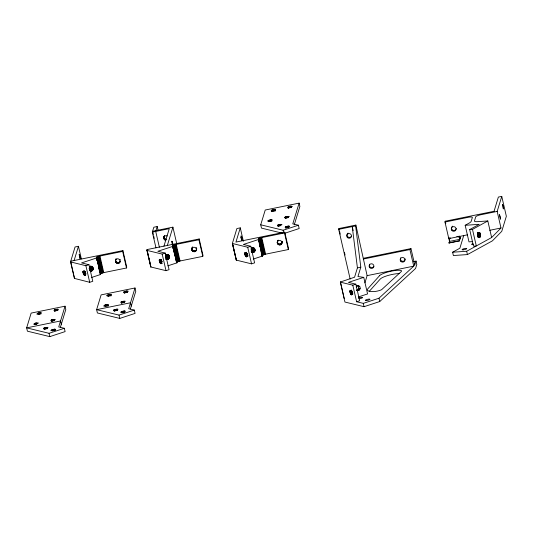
<?xml version="1.0" encoding="UTF-8"?>
<svg xmlns="http://www.w3.org/2000/svg" width="533" height="533" viewBox="0 0 533 533"><rect width="100%" height="100%" fill="white"/><g stroke="black" fill="none" stroke-linecap="round" stroke-linejoin="round"><path stroke-width="0.8" d="M89.357 267.393C93.262 262.982 94.921 273.083 89.837 270.691M166.762 254.474C171.02 253.961 169.741 261.177 166.123 259.065M251.929 247.645L253.541 247.932L251.689 247.519C256 246.506 256.027 253.748 251.996 252.442M477.755 234.953C481.839 226.132 480.686 245.54 477.408 233.787L480.04 233.287M115.894 259.631C117.82 257.013 121.944 260.657 119.419 262.809C116.927 264.948 113.929 261.017 116.147 258.818L115.514 260.344M119.918 262.176L120.165 261.363C118.972 263.835 114.828 262.129 115.761 259.531M165.85 240.276C163.651 240.023 163.238 237.212 164.497 235.719L163.871 237.245M191.7 249.517C191.54 245.653 198.003 247.139 196.211 250.55C194.192 253.808 189.901 249.824 192.433 247.192L192.186 248.005M191.947 248.704C191.967 251.689 196.944 251.589 196.717 248.565L196.47 249.377M277.247 242.702C277.047 239.137 283.036 239.997 281.91 243.361C280.551 246.919 275.434 243.694 277.753 240.716L277.26 242.295M168.142 255.227L165.743 254.881L165.543 256.54L168.321 257.312M349.868 291.211C353.113 287.667 352.36 301.172 349.868 291.211L351.713 290.432M91.263 271.057L89.784 270.697C91.942 270.451 92.562 267.093 90.577 266.147L92.056 266.507M167.549 259.431L166.069 259.078C168.228 258.825 168.854 255.467 166.869 254.521L168.348 254.881M253.468 252.535L251.989 252.176C254.048 251.569 254.221 248.145 252.062 247.572M356.337 287.673L356.404 285.974M164.117 236.432L164.391 238.384L166.509 239.49M494.051 211.301L498.368 197.063L501.76 196.377L506.35 216.271L501.76 231.322L492.405 240.856L467.434 254.581L453.376 255.534L452.61 252.216L459.866 248.231L463.717 235.586M74.107 260.524L78.444 246.293L75.053 246.986L70.536 261.91L85.886 265.714L88.951 264.714L92.775 281.291L89.717 282.297L74.36 278.393M65.039 306.195L58.723 326.929L64.34 328.295L65.106 331.606L49.816 336.623L27.416 331.186L26.65 327.868L31.154 313.091L65.039 306.195L65.806 309.513L60.396 327.269M115.428 260.737L115.921 259.158M115.414 261.143L115.661 260.331M115.468 261.55L115.714 260.737M115.594 261.936L115.841 261.123M115.788 262.296L116.034 261.483M116.041 262.622L116.287 261.81M116.347 262.902L116.6 262.089M116.7 263.122L116.954 262.309M117.087 263.282L117.333 262.469M117.493 263.375L117.74 262.562M117.913 263.402L118.159 262.589M118.326 263.355L118.573 262.542M118.719 263.235L118.966 262.423M119.086 263.055L119.339 262.243M122.663 251.403L99.938 256.027L96.586 257.212L100.417 273.789L103.762 272.61L126.488 267.986L122.663 251.403L122.91 250.59L70.716 261.21M119.998 260.211L120.245 259.398M119.419 262.809L119.665 261.996M119.698 262.516L119.945 261.703M126.488 267.986L126.734 267.173L122.91 250.59M135.009 287.987L128.693 308.714L134.309 310.079L135.076 313.397L119.785 318.414L97.386 312.971L96.62 309.66L101.123 294.882L135.009 287.987L135.775 291.298L130.365 309.053M199.195 238.964L198.949 239.777L176.223 244.4L172.879 245.586L176.703 262.163L180.054 260.983L202.773 256.36L203.026 255.547L199.195 238.964L147.001 249.584L147.061 250.417L162.179 254.088L165.237 253.088L169.061 269.665L166.003 270.671L150.886 267L150.832 266.167M155.982 247.892L152.331 232.108L153.824 227.225L157.208 226.538L158.121 230.483M155.969 230.602L157.208 226.538M163.764 238.044L164.277 236.059M163.818 238.444L164.071 237.631M163.944 238.837L164.197 238.024M164.144 239.197L164.391 238.384M164.397 239.524L164.644 238.711M164.704 239.803L164.95 238.991M165.057 240.023L165.303 239.21M165.443 240.183L165.69 239.37M163.944 246.139L169.274 228.657L152.331 232.108M167.335 245.446L172.912 227.158L152.585 231.295L153.311 234.453M191.713 249.111L192.213 247.532M191.753 249.924L192 249.111M192.466 247.712L192.713 246.899M191.88 250.31L192.133 249.497M192.073 250.67L192.326 249.857M192.333 250.996L192.58 250.184M192.64 251.276L192.886 250.463M192.993 251.496L193.239 250.683M193.379 251.656L193.626 250.843M193.785 251.749L194.032 250.936M194.199 251.776L194.445 250.963M194.612 251.729L194.858 250.916M195.005 251.609L195.258 250.796M196.097 248.225L196.344 247.412M195.378 251.429L195.624 250.617M195.704 251.183L195.951 250.37M195.984 250.89L196.231 250.077M196.211 250.55L196.704 248.971M236.279 260.124L232.368 243.374L236.279 260.124L251.549 263.855L254.607 262.849L250.783 246.273L247.725 247.272L232.375 243.468L236.892 228.544L240.276 227.851L235.939 242.082L284.742 232.148L288.573 248.731L288.32 249.544L265.008 254.294L261.963 255.667M282.283 233.168L261.483 228.111L260.717 224.799L265.227 210.022L299.113 203.126L299.879 206.438L294.256 224.866M277.3 243.108L277.493 241.889M278.013 240.896L278.259 240.083L277.979 240.376M277.426 243.494L277.546 242.295M277.62 243.854L277.673 242.682M277.88 244.181L277.873 243.041M278.186 244.46L278.126 243.368M278.539 244.68L278.433 243.648M278.919 244.84L279.172 244.027L278.786 243.867M279.332 244.933L279.578 244.121L281.497 243.554L282.25 242.155L281.757 243.734M279.745 244.96L279.992 244.147M280.158 244.914L280.405 244.101M280.551 244.794L280.804 243.981M280.924 244.614L281.171 243.801M288.32 249.544L284.495 232.961L284.742 232.148M281.251 244.367L281.497 243.554M281.964 242.155L282.21 241.342M281.531 244.074L281.777 243.261M282.017 242.562L282.263 241.749M299.113 203.126L292.79 223.853L298.413 225.219L299.18 228.537L284.649 233.301M350.168 279.079L338.688 229.343L338.935 228.53L355.877 225.086L367.11 275.634L364.932 282.783M358.403 296.948L367.577 293.936L363.746 277.36L357.956 276.534L360.801 267.186L355.631 225.899L355.877 225.086M413.595 261.596L416.04 261.103L416.806 264.415L415.567 268.485L379.743 301.538L364.046 306.688L344.944 302.051L340.394 281.997L354.565 277.227L357.416 267.872L352.24 226.585L353.166 230.596M414.581 265.274L416.04 261.103M467.608 234.8L448.799 238.624L444.975 222.048L445.228 221.222L494.091 211.281M448.799 238.624L449.053 237.805M458.813 237.432L460.425 237.278L459.306 240.943L449.059 243.035L449.699 240.643M449.059 243.035L449.506 241.562M459.306 240.943L460.392 237.112M452.61 252.216L466.668 251.263L491.639 237.538L500.993 228.004L497.169 211.428L501.76 196.377M358.542 290.438L356.69 290.159C359.215 289.905 359.402 285.608 356.764 285.421L358.962 285.968L359.808 286.727A2.392 2.152 -76.3 0 1 360.101 288.699L358.542 290.438A2.392 2.152 -76.3 0 1 357.07 290.345L356.744 290.152M165.45 256.133L166.516 254.947L167.995 254.747M251.19 248.951L253.168 247.878M356.264 286.854L356.51 286.527A2.392 2.152 -76.3 0 1 357.863 285.788M369.242 291.364L380.302 279.006A11.766 2.505 -13 0 1 399.25 273.576M164.251 236.532L165.623 235.693L167.242 235.919M363.286 259.058L409.91 249.564L410.97 248.591L414.801 265.168M340.347 282.15L352.793 285.175L356.624 301.758L363.279 303.37L378.976 298.22L413.741 266.147L409.91 249.564M96.586 257.212L96.853 260.031M172.879 245.586L173.145 248.405M287.887 207.137C287.98 208.296 291.351 207.184 292.284 206.511C291.511 205.678 286.841 206.358 288.193 208.463M284.495 232.961L261.77 237.585C261.037 237.765 257.119 238.571 258.678 239.457L262.502 256.033L253.328 259.045M123.989 291.871L123.669 292.377L125.348 292.37L128.246 291.178L126.494 291.105L123.989 291.871L124.296 293.197M284.988 217.178L284.675 217.684L286.348 217.677L289.246 216.478L287.494 216.411L284.988 217.178L285.295 218.503M277.746 225.159L277.433 225.666L279.105 225.666L282.004 224.466L280.251 224.4L277.746 225.159L278.053 226.485M472.298 241.642L468.987 241.862L465.162 225.286L469.04 223.154A12.999 2.772 -13 0 0 471.192 221.295L472.378 217.424A4.75 1.013 -13 0 0 468.447 217.271L444.975 222.048M491.639 237.538L487.808 220.962L472.478 229.383L476.309 245.966L473.497 246.153L469.673 229.576L479.214 224.333L465.162 225.286M54.279 309.959C52.081 312.704 64.553 307.314 54.279 309.959L54.579 311.285M271.404 210.335C269.205 213.08 281.677 207.69 271.404 210.335L271.71 211.661M51.175 320.12C48.983 322.865 61.455 317.481 51.175 320.12L51.481 321.446M43.933 328.108C41.734 330.853 54.206 325.463 43.933 328.108L44.239 329.434M121.144 301.905C118.946 304.656 131.418 299.266 121.144 301.905L121.451 303.23M113.902 309.893C111.703 312.638 124.176 307.255 113.902 309.893L114.209 311.219M285.402 226.831C283.203 229.576 295.675 224.193 285.402 226.831L285.708 228.157M350.234 293.117L351.693 292.417M350.394 293.49L351.84 292.804M350.101 292.717L352.313 291.664M350.567 293.843L352.733 292.83M349.994 292.317L352.226 291.271M350.761 294.156L352.913 293.17M349.915 291.931L351.427 291.238M350.954 294.416L352.386 293.783M349.875 291.558L351.707 290.745M351.154 294.622L352.586 294.023M268.612 220.369L267.653 221.055L270.218 220.962L272.303 219.929L268.612 220.369L268.918 221.695M107.613 295.062L106.653 295.755L109.212 295.655L111.297 294.622L107.613 295.062L107.913 296.388M121.611 311.565L120.651 312.251L123.21 312.151L125.302 311.125L121.611 311.565L121.917 312.891M349.895 290.911L351.767 290.159M351.354 294.769L352.786 294.196M349.954 290.665L351.214 290.185M37.99 313.151C32.72 316.249 47.89 311.379 37.99 313.151L38.296 314.483M34.892 323.318C29.621 326.416 44.792 321.539 34.892 323.318L35.198 324.644M104.861 305.103C99.591 308.201 114.762 303.324 104.861 305.103L105.168 306.428M51.987 329.654C46.717 332.752 61.888 327.875 51.987 329.654L52.294 330.98M91.496 277.486L100.67 274.475L96.846 257.899L81.549 262.916L88.951 264.714M84.514 270.951L82.988 271.45L82.968 272.096L83.661 274.382L84.8 275.394L85.24 274.115L84.72 272.183L83.761 270.904L82.988 271.45L84.5 271.097M84.487 271.25L82.961 271.75L84.494 271.424M84.5 271.59L82.968 272.096L85.293 271.623M85.307 271.717L83.008 272.47L85.36 272.01M85.38 272.103L83.088 272.856L84.667 272.556M85.487 272.503L83.195 273.256L85.586 272.803M85.62 272.903L83.328 273.656L85.74 273.182M85.78 273.282L83.488 274.035L85.913 273.542M85.193 273.882L83.661 274.382L85.287 274.035M85.38 274.195L83.854 274.695L85.806 274.248M85.58 274.455L84.054 274.955L85.353 274.635M85.78 274.662L84.247 275.161L85.553 274.821M167.782 265.86L176.956 262.849L173.132 246.273L157.835 251.29L165.237 253.088M160.806 259.324L159.274 259.824L159.254 260.47L159.953 262.756L161.086 263.768L161.526 262.489L161.013 260.557L160.053 259.278L159.274 259.824L160.793 259.478M160.779 259.624L159.247 260.124L160.779 259.798M161.552 259.718L159.254 260.47L161.579 259.997M161.592 260.091L159.3 260.844L160.866 260.537M160.906 260.73L159.374 261.237L160.959 260.93M161.772 260.884L159.48 261.636L161.879 261.177M161.912 261.277L159.614 262.029L162.025 261.556M162.065 261.656L159.773 262.409L161.392 262.083M161.479 262.256L159.953 262.756L161.572 262.409M161.672 262.569L160.14 263.069L161.446 262.769M161.865 262.829L160.34 263.329L161.639 263.016M162.065 263.036L160.54 263.535L161.839 263.195M260.717 224.799L283.116 230.236L298.413 225.219M258.678 239.457L243.381 244.474L250.783 246.273M246.413 252.256C243.308 251.756 245.293 257.819 246.992 256.573C247.259 255.367 246.806 254.101 246.186 253.075C245.393 251.629 243.907 253.322 246.379 252.382M246.353 252.509L244.82 253.008L246.339 252.662M246.326 252.809L244.794 253.308L246.326 252.982M246.333 253.148L244.8 253.655L246.353 253.335M246.373 253.521L244.847 254.028L247.199 253.568M247.212 253.668L244.92 254.421L247.292 253.968M247.319 254.068L245.027 254.821L247.425 254.361M246.692 254.707L245.16 255.214L246.772 254.901M246.852 255.087L245.32 255.593L247.745 255.1M247.792 255.187L245.5 255.94L247.932 255.42M247.219 255.753L245.686 256.253L247.638 255.807M247.412 256.013L245.886 256.513L247.838 256.04M247.612 256.22L246.086 256.719L247.385 256.38M247.812 256.366L246.279 256.866L247.579 256.5M61.302 324.291L60.535 320.973L26.65 327.868L49.049 333.312L64.34 328.295M131.271 306.075L130.505 302.764L96.62 309.66L119.019 315.096L134.309 310.079M363.746 277.36L348.455 282.377L355.851 284.176L359.682 300.752L356.624 301.758M352.793 285.175L355.851 284.176M84.447 275.308L85.74 274.935M160.733 263.682L162.032 263.315M477.741 234.926L480.48 234.333M480.553 234.74L477.768 235.346L477.755 235.759L480.579 235.153M477.668 234.52L480.366 233.947M477.701 236.159L480.566 235.566M240.383 237.891L241.742 237.618C243.215 246.872 239.41 230.856 241.742 237.618M338.688 229.343L355.631 225.899M497.169 211.428L480.306 214.859A5.057 1.079 -13 0 0 475.762 216.731L474.443 221.075A7.742 1.652 -13 0 0 477.002 221.695L487.808 220.962M450.492 237.945L448.913 238.264L449.459 241.422L459.713 239.337L459.166 236.179M456.801 236.659L458.373 236.339M489.754 230.289L500.993 228.004M477.555 234.14L480.22 233.594M363.533 258.245L410.97 248.591M449.019 242.868L459.273 240.783M357.416 267.872L360.801 267.186M367.11 275.634L413.741 266.147M477.601 236.525L480.513 235.966M477.468 236.859L480.413 236.339M477.881 233.367L479.833 233.034M478.048 237.018L480.28 236.665M477.668 233.128L479.607 232.841M478.607 237.158L480.113 236.945M478.081 232.874L479.367 232.721M478.401 237.345L479.913 237.172M477.841 232.788L479.12 232.661M478.168 237.471L479.693 237.332M469.673 229.576L472.478 229.383M477.595 232.768L478.874 232.681M358.482 288.733L360.101 288.699M358.289 289.099L359.962 289.093M358.516 286.721L359.808 286.727M358.329 286.368L359.575 286.421M357.75 289.705L359.522 289.785M357.416 289.919L359.229 290.065M357.063 290.079L358.902 290.278M253.748 249.184L251.283 248.898L254.014 249.724M168.201 256L165.736 255.713L168.468 256.54M91.916 267.626L89.451 267.339L89.258 268.166L92.029 268.938M357.81 285.801L358.962 285.968M253.688 248.411L251.283 248.065L254.028 248.938M89.451 266.5L91.856 266.853M251.556 247.705L254.214 248.258L252.415 247.705L253.895 248.065M166.01 254.521L167.242 254.707M251.443 251.783L253.048 252.022M89.611 270.224L91.216 270.464M251.216 250.996L253.495 251.356M165.67 257.812L167.948 258.172M90.144 269.558L91.656 269.798M251.643 250.25L253.808 250.63M166.096 257.066L168.261 257.446M91.976 269.072L89.091 268.565L91.809 269.545M166.383 254.461L167.622 254.694M253.994 249.857L251.21 249.311L253.908 250.357M168.448 256.673L165.663 256.126L168.361 257.173M92.156 268.299L89.377 267.753L92.069 268.799M357.483 285.608L358.609 285.835M251.309 248.478L254.034 249.078M165.763 255.294L168.488 255.893M92.202 267.519L89.477 266.92L89.451 267.339L92.182 268.159M279.172 244.027L279.578 244.121M251.663 251.569L253.162 251.916M166.116 258.385L167.615 258.732M89.83 270.011L91.323 270.358M251.896 247.818L254.501 248.518L252.735 247.898M253.262 248.465L254.741 248.824M253.441 248.818L254.921 249.178M253.568 249.204L255.047 249.564M255.107 249.97L253.628 249.611L255.1 250.383L253.621 250.024L255.027 250.796L253.548 250.437M254.894 251.19L253.415 250.83L254.701 251.556L252.968 251.523L254.161 252.162L252.675 251.803L253.828 252.376L252.349 252.022M251.616 252.262L253.095 252.615M261.969 255.8L262.502 256.033M172.599 246.033L173.132 246.273M166.349 254.634L168.381 255.127M167.475 254.974L168.954 255.334L166.869 254.521M167.715 255.28L169.194 255.64M167.895 255.633L169.381 255.993M168.022 256.02L169.501 256.38M169.561 256.786L168.082 256.426L169.554 257.199L168.075 256.839L169.481 257.612L168.002 257.252M169.347 258.005L167.868 257.646L169.154 258.372L167.429 258.338L168.615 258.978L167.129 258.618L168.281 259.191L166.802 258.838M166.443 258.991L167.922 259.351M165.696 259.091L167.175 259.444M176.956 262.849L176.416 262.483M96.846 257.899L96.306 257.659M90.057 266.26L91.416 266.587M91.19 266.6L92.669 266.96L90.577 266.147M91.429 266.906L92.909 267.266M91.609 267.26L93.088 267.619M91.736 267.646L93.215 268.006M93.275 268.412L91.796 268.052L93.268 268.825L91.789 268.465L93.195 269.238L91.716 268.879M93.062 269.631L91.583 269.272L92.862 269.998L91.136 269.964L92.322 270.604L90.843 270.244L91.996 270.817L90.517 270.458M90.157 270.617L91.636 270.977M100.67 274.475L100.137 274.242M251.429 250.69L253.575 251.236M165.883 257.506L168.028 258.052M89.597 269.132L91.743 269.678M357.13 285.475L358.243 285.781M251.09 249.724L253.868 250.497M165.75 258.791L167.202 259.231M89.457 270.418L90.916 270.857M165.743 254.881L168.481 255.753M90.137 266.72L92.189 267.379M251.796 247.479L253.195 247.945M251.156 251.103L253.255 251.803M166.309 258.152L167.708 258.618M90.024 269.778L91.423 270.238M251.603 250.37L253.648 251.103M166.056 257.186L168.102 257.919M146.908 250.363L150.732 266.94M70.616 261.989L74.447 278.566M459.193 236.079L459.946 238.551M448.946 238.164L449.512 240.023M172.366 244.88L171.859 241.236L172.859 244.96M466.668 251.263L467.434 254.581M445.228 221.222L445.775 223.594M378.976 298.22L379.743 301.538M363.279 303.37L364.046 306.688M338.935 228.53L339.301 230.136M339.674 231.742L340.227 234.147M344.491 252.595L345.044 255.007M340.394 281.997L344.225 298.573M290.978 206.191L291.284 207.517M290.592 206.251L290.898 207.577M290.192 206.324L290.498 207.65M289.785 206.411L290.092 207.737M289.386 206.518L289.692 207.843M288.653 206.757L288.959 208.083M288.346 206.884L288.653 208.21M288.087 207.011L288.393 208.336M288.233 216.325L288.54 217.651M287.88 216.358L288.186 217.684M287.494 216.411L287.8 217.737M287.094 216.485L287.4 217.81M286.687 216.578L286.994 217.904M288.706 226.092L289.013 227.418M286.288 216.678L286.594 218.01M288.386 226.105L288.693 227.431M285.901 216.798L286.208 218.124M288.033 226.139L288.34 227.464M285.555 216.918L285.861 218.244M287.647 226.192L287.953 227.518M285.248 217.051L285.555 218.377M287.247 226.265L287.554 227.591M286.841 226.358L287.147 227.684M286.441 226.465L286.747 227.791M286.061 226.578L286.368 227.904M285.708 226.705L286.014 228.031M283.116 230.236L283.729 232.888M280.638 224.34L280.944 225.672M280.251 224.4L280.558 225.726M279.845 224.473L280.151 225.799M279.439 224.56L279.745 225.885M279.039 224.666L279.345 225.992M278.659 224.786L278.966 226.112M274.975 209.609L275.275 210.935M278.313 224.906L278.619 226.232M274.708 209.596L275.015 210.921M277.999 225.033L278.306 226.358M274.388 209.609L274.695 210.935M274.035 209.642L274.342 210.968M273.649 209.696L273.955 211.021M273.249 209.769L273.556 211.095M272.843 209.862L273.149 211.188M272.443 209.969L272.749 211.295M272.063 210.082L272.363 211.408M271.71 210.202L272.017 211.534M271.603 219.756L271.91 221.082M271.29 219.769L271.597 221.095M270.937 219.803L271.244 221.128M270.551 219.856L270.857 221.188M270.151 219.936L270.458 221.262M269.745 220.022L270.051 221.348M269.345 220.129L269.645 221.455M268.958 220.242L269.265 221.568M261.77 237.585L265.601 254.168M261.177 237.718L265.008 254.294M260.597 237.871L264.421 254.448M260.044 238.038L263.868 254.621M263.362 254.801L259.538 238.218L262.916 254.987L259.085 238.404M258.712 238.591L262.542 255.167M258.425 238.771L262.249 255.347M258.465 239.404L262.289 255.98M259.324 243.674L260.051 246.832M260.99 251.17L262.083 255.907M247.725 247.272L251.549 263.855M240.276 227.851L243.374 241.276M232.608 243.601L236.432 260.184M198.949 239.777L202.773 256.36M172.912 227.158L176.743 243.734M176.223 244.4L180.054 260.983M175.63 244.534L179.461 261.11M175.051 244.687L178.881 261.263M174.498 244.854L178.322 261.436M177.815 261.616L173.991 245.033L177.369 261.803L173.538 245.22M173.165 245.407L176.996 261.983M172.192 241.289L172.925 244.447M172.919 246.219L176.563 262.009M175.237 256.806L172.685 245.753L173.218 248.145M175.597 258.385L176.51 262.329M173.985 251.669L174.711 254.827M162.179 254.088L166.003 270.671M155.723 231.415L159.367 247.205M153.677 236.032L154.224 238.398M147.001 249.584L147.368 251.163M147.734 252.742L148.46 255.9M148.827 257.479L150.646 265.374M147.061 250.417L150.886 267M127.234 291.018L127.54 292.344M126.874 291.051L127.18 292.377M126.494 291.105L126.801 292.437M126.088 291.185L126.394 292.51M125.681 291.271L125.988 292.597M125.282 291.378L125.588 292.704M124.902 291.491L125.208 292.817M124.555 291.618L124.862 292.943M124.242 291.744L124.549 293.07M124.136 301.185L124.442 302.511M123.776 301.218L124.082 302.544M123.396 301.272L123.703 302.597M122.99 301.345L123.296 302.671M122.583 301.438L122.89 302.764M124.602 310.952L124.909 312.278M122.184 301.538L122.49 302.864M124.289 310.966L124.595 312.291M121.804 301.658L122.11 302.984M123.929 310.999L124.236 312.325M121.451 301.778L121.757 303.104M123.549 311.052L123.856 312.378M123.143 311.125L123.449 312.451M122.737 311.219L123.043 312.545M122.337 311.325L122.643 312.651M121.957 311.439L122.264 312.764M119.019 315.096L119.785 318.414M117.207 309.16L117.513 310.486M116.887 309.167L117.193 310.492M116.534 309.2L116.84 310.526M116.147 309.26L116.454 310.586M115.748 309.333L116.054 310.659M115.341 309.42L115.648 310.746M114.941 309.526L115.248 310.852M114.562 309.64L114.868 310.966M110.871 294.463L111.177 295.795M114.209 309.766L114.515 311.092M110.604 294.456L110.911 295.782M110.291 294.469L110.597 295.795M109.931 294.502L110.238 295.828M109.551 294.556L109.858 295.882M109.145 294.629L109.452 295.955M99.938 256.027L103.762 272.61M108.739 294.722L109.045 296.048M108.339 294.822L108.645 296.148M99.345 256.16L103.169 272.736M107.959 294.942L108.266 296.268M98.765 256.313L102.589 272.889M98.212 256.48L102.036 273.063M101.53 273.242L97.699 256.659L101.077 273.422L97.253 256.846M107.979 304.663L108.286 305.989M96.879 257.033L100.704 273.609M107.773 304.629L108.079 305.955M96.813 258.632L100.277 273.636M107.506 304.616L107.813 305.942M99.491 270.797L100.224 273.955M96.966 260.137L96.3 257.532L96.846 259.917M98.792 268.032L99.518 271.19M107.193 304.629L107.499 305.955M106.833 304.663L107.14 305.989M106.447 304.716L106.753 306.042M106.047 304.789L106.353 306.115M105.641 304.883L105.947 306.209M105.241 304.989L105.547 306.315M85.886 265.714L89.717 282.297M78.444 246.293L81.356 258.925M70.769 262.043L74.6 278.619M57.577 309.22L57.884 310.546M57.264 309.233L57.571 310.559M56.911 309.267L57.218 310.592M56.525 309.32L56.831 310.646M56.125 309.393L56.425 310.719M55.712 309.486L56.018 310.812M55.312 309.593L55.619 310.919M54.932 309.706L55.239 311.032M54.586 309.833L54.892 311.159M54.166 319.394L54.473 320.719M53.806 319.427L54.113 320.753M53.427 319.487L53.733 320.813M53.02 319.56L53.327 320.886M54.899 329.174L55.205 330.5M52.614 319.647L52.92 320.973M54.633 329.167L54.939 330.493M52.214 319.753L52.52 321.079M54.319 329.181L54.626 330.507M51.834 319.867L52.141 321.192M51.488 319.993L51.794 321.319M53.58 329.267L53.886 330.593M53.18 329.341L53.48 330.667M52.767 329.434L53.073 330.76M52.367 329.534L52.674 330.86M49.049 333.312L49.816 336.623M47.237 327.369L47.544 328.694M46.924 327.382L47.224 328.708M46.564 327.415L46.871 328.741M46.178 327.469L46.484 328.794M45.778 327.542L46.085 328.868M45.372 327.635L45.678 328.961M44.972 327.742L45.278 329.068M44.592 327.855L44.899 329.181M44.239 327.982L44.545 329.307M40.635 312.671L40.941 313.997M39.962 312.711L40.268 314.037M39.582 312.771L39.888 314.097M39.175 312.844L39.482 314.17M38.769 312.931L39.076 314.257M38.369 313.038L38.676 314.363M36.484 322.931L36.79 324.257M36.077 323.005L36.384 324.331M35.671 323.098L35.977 324.424M35.271 323.198L35.578 324.53M259.298 243.721L260.004 246.906M351.487 236.192A2.392 2.325 17 0 1 347.083 234.36M347.236 233.987A2.392 2.325 17 0 1 347.463 233.647M347.743 233.354A2.392 2.325 17 0 1 348.069 233.108M405.193 258.898A2.392 2.325 17 0 1 402.302 261.237A2.392 2.325 17 0 1 400.683 257.872M358.562 298.04A2.392 0.513 -13 0 1 361.767 297.301A2.392 0.513 -13 0 1 362.094 297.947A2.392 0.513 -13 0 1 358.929 298.753M373.86 266.393A2.392 2.325 17 0 1 370.642 267.346A2.392 2.325 17 0 1 369.616 264.195M473.377 244.507A2.392 0.513 -13 0 1 471.625 244.434A2.392 0.513 -13 0 1 472.931 243.628M456.288 228.47A2.392 2.325 17 0 1 453.41 230.403A2.392 2.325 17 0 1 451.638 227.404M451.791 227.031A2.392 2.325 17 0 1 452.017 226.692M452.297 226.398A2.392 2.325 17 0 1 452.624 226.152M79.19 254.468C80.11 262.862 81.069 257.219 79.19 254.468M499.408 214.712L500.44 219.196L500.121 216.298L499.408 214.712M502.506 204.545C503.425 212.94 504.385 207.304 502.506 204.545M379.536 275.688L367.923 288.666A19.235 4.097 -13 0 0 374.139 291.544A5.403 1.153 -13 0 0 381.655 289.652L401.189 271.63A9.407 2.005 -13 0 0 401.216 270.531A11.766 2.505 -13 0 0 389.743 271.504A11.766 2.505 -13 0 0 379.536 275.688M173.132 248.271L172.585 245.906L173.138 248.291M96.939 259.744L96.393 257.379L96.926 259.771M366.324 300.552A2.392 0.513 -13 0 0 369.969 299.353A2.392 0.513 -13 0 0 366.617 299.586A2.392 0.513 -13 0 0 366.324 300.552M400.809 261.337A2.392 2.325 17 0 0 404.84 260.517A2.392 2.325 17 0 0 402.035 257.506A2.392 2.325 17 0 0 400.809 261.337M369.735 267.659A2.392 2.325 17 0 0 373.773 266.84A2.392 2.325 17 0 0 370.961 263.828A2.392 2.325 17 0 0 369.735 267.659M347.356 237.451A2.392 2.325 17 0 0 351.394 236.632A2.392 2.325 17 0 0 348.589 233.621A2.392 2.325 17 0 0 347.356 237.451M463.09 249.837A2.392 0.513 -13 0 0 466.735 248.644A2.392 0.513 -13 0 0 463.384 248.871A2.392 0.513 -13 0 0 463.09 249.837M451.911 230.509A2.392 2.325 17 0 0 455.948 229.683A2.392 2.325 17 0 0 453.137 226.678A2.392 2.325 17 0 0 451.911 230.509"/></g></svg>
